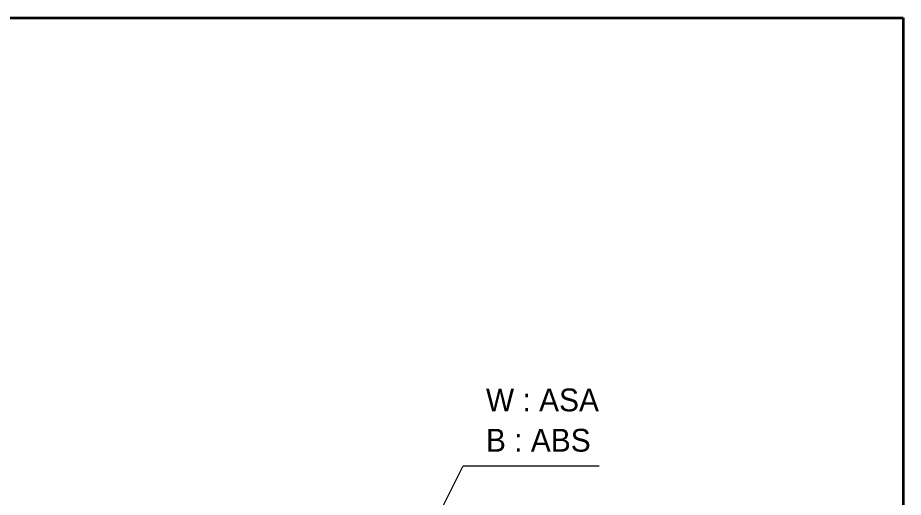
# Model space of a CAD drawing. Header units: millimetres. Extents: x -310 to 1154, y 4 to 285.
# Drawn here: x 656.2 to 753, y 233 to 285.5 of the extents above; entities that cross this region are included whole.
import ezdxf

# ---------------------------------------------------------------- set-up
doc = ezdxf.new("R2010")
doc.units = ezdxf.units.MM
doc.layers.add('Border (ISO)', color=7, linetype='Continuous', lineweight=35)
doc.layers.add('Symbol (ISO)', color=7, linetype='Continuous', lineweight=18)
doc.styles.add('Note Text (TK)', font='')
doc.styles.get('Note Text (TK)').set_extended_font_data('MS PGothic')
doc.dimstyles.new('Default - Method 1b (TK)$7', dxfattribs={"dimtxt": 2.5, "dimasz": 2.5, "dimexe": 1, "dimexo": 1.5, "dimgap": 1, "dimtad": 1, "dimtoh": 1, "dimrnd": 1e-08, "dimdsep": 46, "dimtxsty": 'Note Text (TK)', "dimcen": 0.09, "dimdle": 5, "dimclrd": 256, "dimclre": 100, "dimclrt": 7, "dimadec": 1, "dimazin": 1, "dimtfac": 1, "dimtmove": 0, "dimatfit": 3, "dimfxl": 0, "dimtolj": 1, "dimlwd": -1, "dimlwe": -1, "dimarcsym": 0})

# ---------------------------------------------------------------- blocks, each defined once
blk = doc.blocks.new('図面枠 tk図枠')
at = {"layer": 'Border (ISO)'}
for p, q in [((14.5, 289), (405.5, 289)), ((405.5, 289), (405.5, 8))]:
    blk.add_line(p, q, dxfattribs=at)

msp = doc.modelspace()

# ---------------------------------------------------------------- block references
msp.add_blockref('図面枠 tk図枠', (347.4989, -3.5406))

# ---------------------------------------------------------------- texts
at = {"layer": 'Symbol (ISO)', "color": 7, "insert": (707.3764, 237.9637), "char_height": 2.5, "width": 12.807018, "attachment_point": 7, "line_spacing_factor": 1.058182, "style": 'Note Text (TK)'}
msp.add_mtext('{\\fＭＳ Ｐゴシック|b0|i0;W : ASA\\P\\fＭＳ Ｐゴシック|b0|i0;B : ABS}', dxfattribs=at)

# ---------------------------------------------------------------- leaders
at = {"layer": 'Symbol (ISO)', "color": 100, "true_color": 0x00ff40, "annotation_type": 0, "has_hookline": 1, "hookline_direction": 0, "text_width": 12.3722}
msp.add_leader([(689.6893, 206.2043), (704.8764, 236.4484), (707.3764, 236.4484)], dimstyle='Default - Method 1b (TK)$7', override={"dimgap": 0, "dimtad": 1}, dxfattribs=at)

doc.saveas('drawing.dxf')
